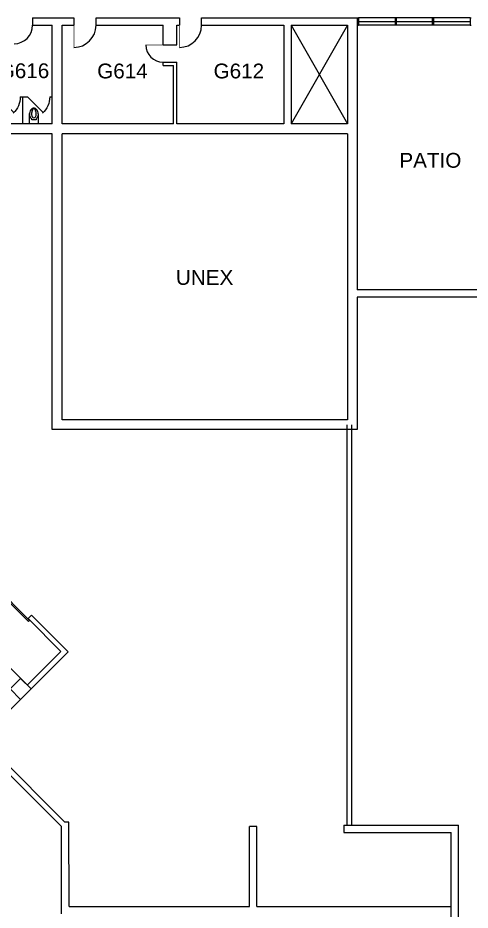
# Model space of a CAD drawing. Header units: inches. Extents: x -3386 to 4701, y -741 to 3764.
# Drawn here: x -520 to 214, y 58 to 1506 of the extents above; entities that cross this region are included whole.
import ezdxf
from ezdxf.enums import TextEntityAlignment as Align

# ---------------------------------------------------------------- set-up
doc = ezdxf.new("R2010")
doc.units = ezdxf.units.IN
doc.header["$LTSCALE"] = 96
doc.header["$MEASUREMENT"] = 0
doc.layers.get('0').update_dxf_attribs({"linetype": 'CONTINUOUS'})
for name, color, linetype in [('A-ANNO-ROOM', 4, 'CONTINUOUS'), ('A-ANNO-TEXT', 4, 'CONTINUOUS'), ('A-COLS', 5, 'CONTINUOUS'), ('A-DOOR', 2, 'CONTINUOUS'), ('A-FLOR-PFIX', 2, 'CONTINUOUS'), ('A-GLAZ', 2, 'CONTINUOUS'), ('A-GLAZ-SILL', 1, 'CONTINUOUS'), ('A-SHAFT', 1, 'CONTINUOUS'), ('A-SITE', 8, 'CONTINUOUS'), ('A-WALL-FULL', 6, 'CONTINUOUS')]:
    doc.layers.add(name, color=color, linetype=linetype)
doc.styles.add('ARIAL', font='arial.ttf')

# ---------------------------------------------------------------- blocks, each defined once
blk = doc.blocks.new('45S1')
blk.add_line((-0.5, 0), (0.207, 0.707))
blk.add_arc((-0.5, 0), 1, 0, 47.7263)
blk = doc.blocks.new('P2477016')
for p, q in [((-3.603083, -23.831759), (-3.603083, -23.831759)), ((-2.504894, -21.068753), (-2.504894, -21.068753))]:
    blk.add_line(p, q)
for points in [[(-6.93083, -16.399601, -0.022673), (-7, -14.875), (-7, 0), (-3.020761, 0), (0, 0), (3.020761, 0), (7, 0), (7, -14.875)], [(-6.937926, -16.211212, -0.074934), (-6.387938, -12.562014, -0.085426), (-4.920528, -9.670474, -0.066386), (-3.550098, -8.264603), (-3.550098, -6.711212), (3.449902, -6.711212), (3.449902, -8.264603, -0.066386), (4.820333, -9.670474, -0.085426), (6.287743, -12.562014, -0.111314), (6.709134, -17.991061)], [(3.991504, -23.722377, -0.562484), (3.158962, -23.529526), (2.424162, -21.300368, -0.238976), (2.492058, -20.853364, 0.08035), (3.421006, -18.976205, 0.074934), (3.837731, -16.211212, 0.074934), (3.421006, -13.446218, 0.085426), (2.414145, -11.462194, 0.066386), (1.597345, -10.624271, 0.330534), (-1.69754, -10.624271, 0.066386), (-2.51434, -11.462194, 0.085426), (-3.521201, -13.446218, 0.074934), (-3.937926, -16.211212, 0.074934), (-3.521201, -18.976205, 0.08035), (-2.592253, -20.853364, -0.238976), (-2.524357, -21.300368), (-3.250575, -23.503493, -0.549653), (-4.069149, -23.710095)], [(-4.023967, -23.748064, 0.06085), (-2.498761, -25.015482, 0.143932), (0, -25.75)], [(-2.976493, -22.67201, 0.063273), (-1.687041, -23.754089, 0.143932), (0, -24.25)], [(0, -25.75, 0.143932), (2.498761, -25.015482, 0.107177), (4.949747, -22.564786, 0.077997), (6.431696, -19.212481, 0.065232), (7, -14.875)], [(0, -24.25, 0.143932), (1.687041, -23.754089, 0.059203), (2.902316, -22.750942)]]:
    blk.add_lwpolyline(points, format="xyb")
for centre, radius, start, end in [((5.443363, -16.211212), 12.38129, 180, 197.141641), ((2.746106, -17.043143), 9.558648, 197.141641, 216.672481), ((1.035634, -18.316811), 7.426057, 216.672481, 226.574161)]:
    blk.add_arc(centre, radius, start, end)
blk = doc.blocks.new('WC')
at = {"layer": 'A-FLOR-PFIX', "rotation": 90}
blk.add_blockref('P2477016', (0, 0), dxfattribs=at)

msp = doc.modelspace()

# ---------------------------------------------------------------- linework, layer by layer
at = {"layer": 'A-COLS'}
msp.add_lwpolyline([(-532.8, 417), (-515.8, 400), (-498.8, 417), (-515.8, 434)], close=True, dxfattribs=at)
at = {"layer": 'A-DOOR', "const_width": 1}
for points in [[(-429.3, 1493.5), (-429.3, 1457.5)], [(-258.1, 1493.5), (-258.1, 1457.5)], [(-284.5, 1461.5), (-312.5, 1461.5)]]:
    msp.add_lwpolyline(points, dxfattribs=at)
at = {"layer": 'A-DOOR'}
msp.add_lwpolyline([(-557.6, 584.1), (-501.3, 527.9), (-503, 526.2), (-559.2, 582.4)], close=True, dxfattribs=at)
for centre, radius, start, end in [((-429.3, 1493.5), 36, 270, 0), ((-258.1, 1493.5), 36, 270, 0), ((-284.5, 1461.5), 28, 180, 270)]:
    msp.add_arc(centre, radius, start, end, dxfattribs=at)
at = {"layer": 'A-FLOR-PFIX'}
for p, q in [((-516.3, 1377.5), (-504.5, 1377.5)), ((-512.3, 1333.5), (-512.3, 1377.5)), ((-468.5, 1377.5), (-464.5, 1377.5))]:
    msp.add_line(p, q, dxfattribs=at)
msp.add_arc((-526.3, 1493.5), 30, 270, 0, dxfattribs=at)
at = {"layer": 'A-GLAZ'}
for p, q in [((32.5, 1499.5), (91.8, 1499.5)), ((93.8, 1499.5), (152.2, 1499.5)), ((154.2, 1499.5), (213.5, 1499.5))]:
    msp.add_line(p, q, dxfattribs=at)
at = {"layer": 'A-GLAZ-SILL'}
for p, q in [((32.5, 1505.5), (32.5, 1493.5)), ((213.5, 1505.5), (32.5, 1505.5)), ((91.8, 1505.5), (91.8, 1493.5)), ((93.8, 1505.5), (93.8, 1493.5)), ((152.2, 1505.5), (152.2, 1493.5)), ((154.2, 1505.5), (154.2, 1493.5)), ((213.5, 1505.5), (213.5, 1493.5)), ((213.5, 1505.5), (215.5, 1505.5)), ((30.5, 1493.5), (32.5, 1493.5)), ((213.5, 1493.5), (32.5, 1493.5)), ((213.5, 1493.5), (215.5, 1493.5))]:
    msp.add_line(p, q, dxfattribs=at)
at = {"layer": 'A-SHAFT'}
for p, q in [((14.5, 1493.5), (-76.7, 1333.5)), ((-76.7, 1493.5), (14.5, 1333.5))]:
    msp.add_line(p, q, dxfattribs=at)
at = {"layer": 'A-SITE'}
for p, q in [((14, 195.9), (14, 845.3)), ((22, 195.9), (22, 845.3)), ((-579.5, 336.3), (-443.8, 200.6)), ((-585.8, 330), (-449.4, 193.7)), ((-449.3, 52), (-449.4, 193.7)), ((-437.3, 200.6), (-443.8, 200.6)), ((-437.2, 64), (-437.3, 200.6)), ((-144.5, 64.1), (-144.6, 193.7)), ((-132.6, 193.7), (-144.6, 193.7)), ((-132.5, 64), (-132.6, 193.7)), ((8.6, 195.9), (194.7, 195.9)), ((8.6, 195.9), (8.6, 183.9)), ((195, -26.3), (194.7, 195.9)), ((8.6, 183.9), (182.7, 183.9)), ((183, -14.3), (182.7, 183.9)), ((-437.2, 64), (-144.5, 64)), ((-132.5, 64), (182.9, 64))]:
    msp.add_line(p, q, dxfattribs=at)
at = {"layer": 'A-WALL-FULL'}
for p, q in [((-496.3, 1505.5), (-429.3, 1505.5)), ((-496.3, 1505.5), (-496.3, 1493.5)), ((-429.3, 1505.5), (-429.3, 1493.5)), ((-393.3, 1493.5), (-393.3, 1505.5)), ((-393.3, 1505.5), (-258.1, 1505.5)), ((-258.1, 1505.5), (-258.1, 1493.5)), ((-222.1, 1493.5), (-222.1, 1505.5)), ((-222.1, 1505.5), (32.5, 1505.5)), ((30.5, 1505.5), (30.5, 1064.5)), ((-496.3, 1493.5), (-464.5, 1493.5)), ((-464.5, 1333.5), (-464.5, 1493.5)), ((-448.5, 1333.5), (-448.5, 1493.5)), ((-448.5, 1493.5), (-429.3, 1493.5)), ((-393.3, 1493.5), (-284.5, 1493.5)), ((-284.5, 1461.5), (-284.5, 1493.5)), ((-262.3, 1493.5), (-258.1, 1493.5)), ((-262.3, 1461.5), (-262.3, 1493.5)), ((-222.1, 1493.5), (-88.7, 1493.5)), ((-88.7, 1493.5), (-88.7, 1333.5)), ((-76.7, 1493.5), (14.5, 1493.5)), ((-76.7, 1493.5), (-76.7, 1333.5)), ((14.5, 1493.5), (14.5, 1333.5)), ((-284.5, 1461.5), (-262.3, 1461.5)), ((-284.5, 1433.5), (-262.3, 1433.5)), ((-284.5, 1428.3), (-284.5, 1433.5)), ((-262.3, 1333.5), (-262.3, 1433.5)), ((-284.5, 1428.3), (-267.5, 1428.3)), ((-267.5, 1333.5), (-267.5, 1428.3)), ((-464.5, 1333.5), (-965.1, 1333.5)), ((-267.5, 1333.5), (-448.5, 1333.5)), ((-88.7, 1333.5), (-262.3, 1333.5)), ((14.5, 1333.5), (-76.7, 1333.5)), ((-464.5, 1317.5), (-981.1, 1317.5)), ((-464.5, 837.5), (-464.5, 1317.5)), ((14.5, 1317.5), (-448.5, 1317.5)), ((-448.5, 853.5), (-448.5, 1317.5)), ((14.5, 1317.5), (14.5, 853.5)), ((263.5, 1064.5), (30.5, 1064.5)), ((263.5, 1052.5), (30.5, 1052.5)), ((30.5, 1052.5), (30.5, 837.5)), ((14.5, 853.5), (-448.5, 853.5)), ((30.5, 837.5), (-464.5, 837.5)), ((-638.8, 557), (-498.8, 417)), ((-497.9, 536.5), (-503.5, 530.9)), ((-497.9, 536.5), (-438.6, 477.2)), ((-503.5, 530.9), (-450.4, 477.8)), ((-505, 423.1), (-450.4, 477.8)), ((-438.6, 477.2), (-613.4, 302.4))]:
    msp.add_line(p, q, dxfattribs=at)

# ---------------------------------------------------------------- block references
at = {"layer": 'A-FLOR-PFIX', "xscale": -36, "yscale": 35.99999999999997, "zscale": 36, "rotation": 180}
for p in [(-534.3, 1377.5), (-486.5, 1377.5)]:
    msp.add_blockref('45S1', p, dxfattribs=at)
at = {"layer": 'A-FLOR-PFIX', "rotation": 90}
msp.add_blockref('WC', (-494.3, 1333.5), dxfattribs=at)

# ---------------------------------------------------------------- texts
at = {"layer": 'A-ANNO-ROOM', "style": 'ARIAL'}
for s, p in [('G616', (-510.3, 1407.7)), ('G614', (-350.5, 1407.3)), ('G612', (-161.6, 1407.3))]:
    msp.add_text(s, height=24, dxfattribs=at).set_placement(p, align=Align.CENTER)
at = {"layer": 'A-ANNO-TEXT', "style": 'ARIAL'}
for s, p in [('PATIO', (149.2, 1262.4)), ('UNEX', (-217.2, 1072.4))]:
    msp.add_text(s, height=24, dxfattribs=at).set_placement(p, align=Align.CENTER)

doc.saveas('drawing.dxf')
